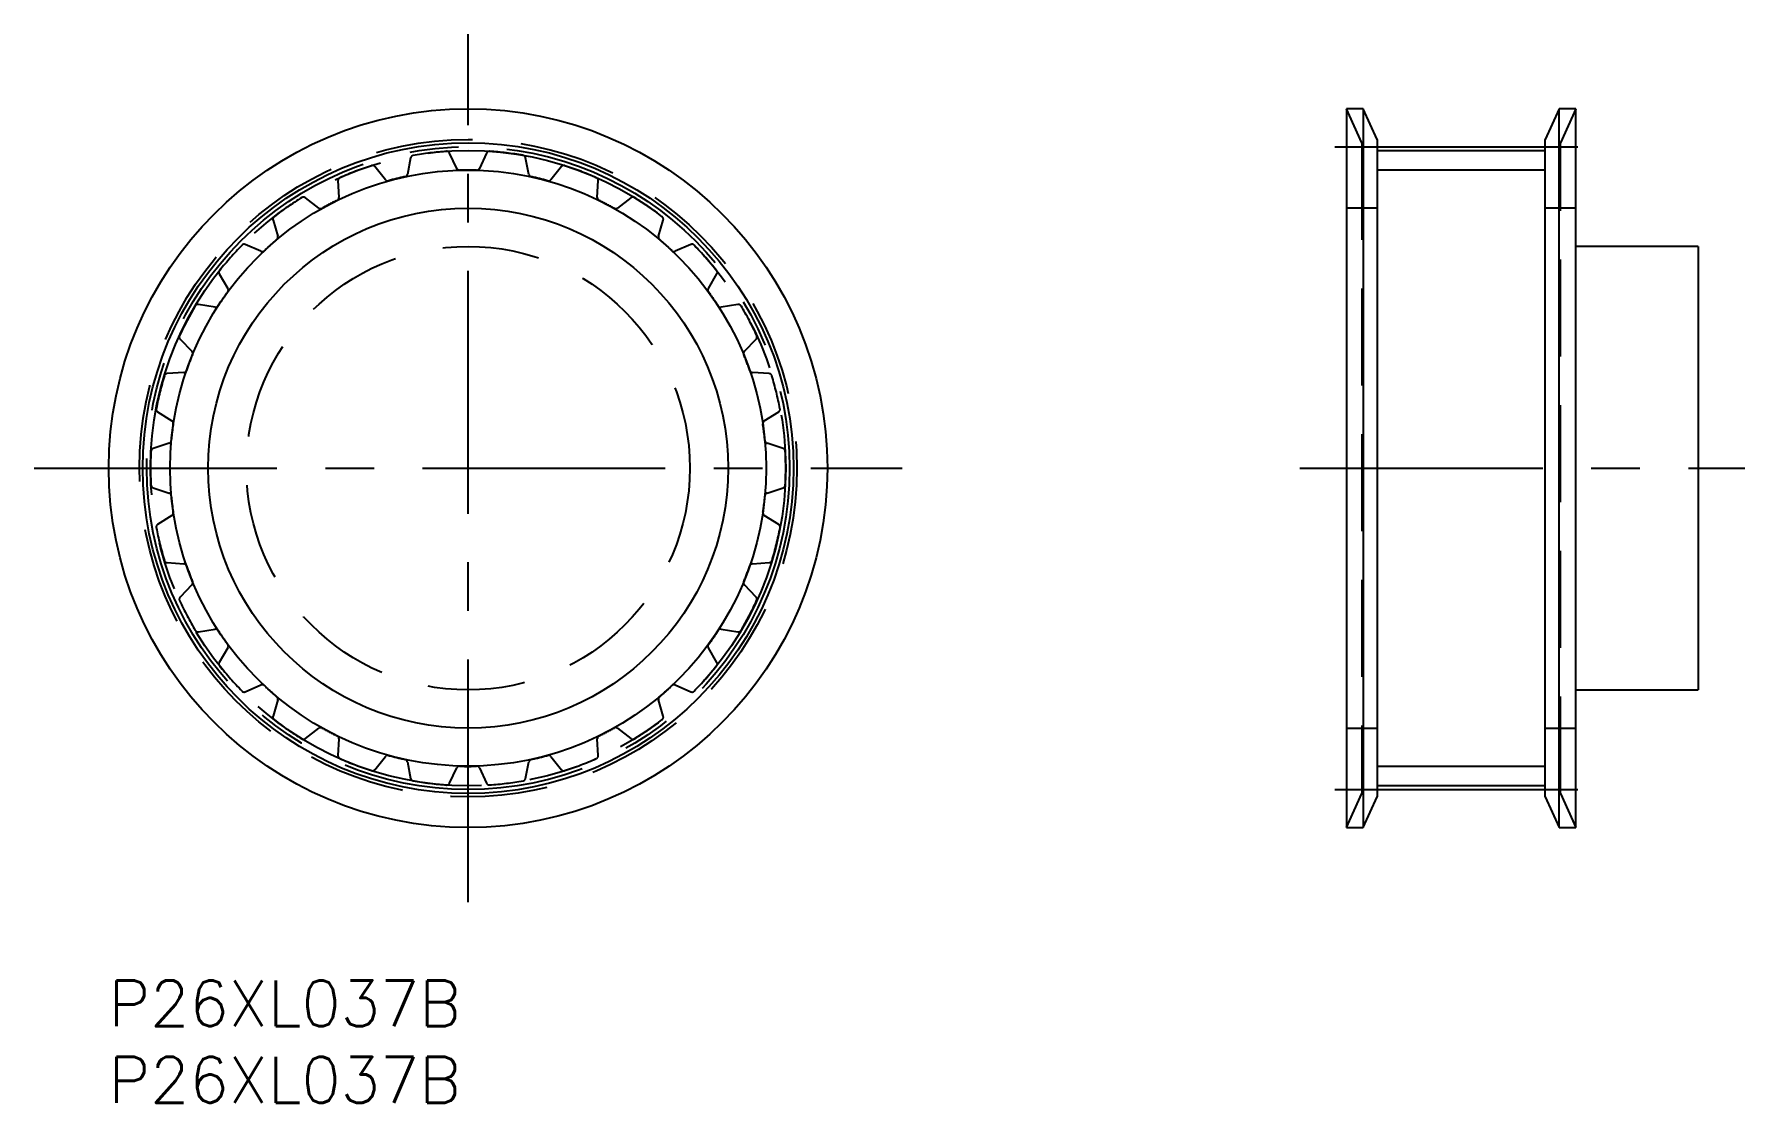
# Model space of a CAD drawing. Extents: x -5 to 107, y -8 to 62.
import ezdxf

# ---------------------------------------------------------------- set-up
doc = ezdxf.new("R2010")
doc.units = 0
doc.header["$LTSCALE"] = 0.5
for name, pattern in [('CENTER', [50.8, 31.75, -6.35, 6.35, -6.35]), ('DASHED', [19.05, 12.7, -6.35]), ('PHANTOM', [63.5, 31.75, -6.35, 6.35, -6.35, 6.35, -6.35])]:
    doc.linetypes.add(name, pattern=pattern)
for name, color, linetype in [('MSM_CENTER', 1, 'CENTER'), ('MSM_CONTINUOUS', 7, 'CONTINUOUS'), ('MSM_DASHED', 4, 'DASHED'), ('MSM_IMAGINARY', 6, 'PHANTOM'), ('MSM_NARROW', 5, 'CONTINUOUS'), ('MSM_PART_NUMBER', 7, 'CONTINUOUS')]:
    doc.layers.add(name, color=color, linetype=linetype)
doc.styles.get("Standard").update_dxf_attribs({"font": 'txt.shx', "height": 3, "bigfont": 'bigfont.shx'})

msp = doc.modelspace()

# ---------------------------------------------------------------- linework, layer by layer
at = {"layer": 'MSM_CENTER'}
for p, q in [((23.5, 5.12), (23.5, 61.88)), ((80.19, 54.52), (96.69, 54.52)), ((-4.88, 33.5), (51.88, 33.5)), ((77.9, 33.5), (106.99, 33.5)), ((80.19, 12.48), (96.69, 12.48))]:
    msp.add_line(p, q, dxfattribs=at)
msp.add_circle((23.5, 33.5), 21.02, dxfattribs=at)
at = {"layer": 'MSM_CONTINUOUS'}
for p, q in [((82.04, 57), (80.94, 57)), ((80.94, 57), (80.94, 10)), ((82.94, 55), (82.04, 57)), ((82.04, 57), (82.04, 10)), ((94.85, 57), (93.94, 55)), ((95.94, 57), (94.85, 57)), ((94.85, 10), (94.85, 57)), ((95.94, 10), (95.94, 57)), ((82.94, 55), (82.94, 12)), ((93.94, 12), (93.94, 55)), ((82.94, 54.27), (93.94, 54.27)), ((103.94, 48), (95.94, 48)), ((103.94, 48), (103.94, 19)), ((95.94, 19), (103.94, 19)), ((82.94, 12.74), (93.94, 12.74)), ((82.04, 10), (82.94, 12)), ((93.94, 12), (94.85, 10)), ((80.94, 10), (82.04, 10)), ((94.85, 10), (95.94, 10))]:
    msp.add_line(p, q, dxfattribs=at)
for radius in [23.5, 21.28, 17]:
    msp.add_circle((23.5, 33.5), radius, dxfattribs=at)
at = {"layer": 'MSM_DASHED'}
for p, q in [((81.94, 54.78), (80.94, 57)), ((95.94, 57), (94.94, 54.78)), ((19.74, 53.79), (19.53, 52.71)), ((22.76, 53.1), (22.29, 54.1)), ((24.71, 54.1), (24.24, 53.1)), ((27.47, 52.71), (27.26, 53.79)), ((81.94, 54.78), (81.94, 12.22)), ((94.94, 12.22), (94.94, 54.78)), ((18.09, 52.36), (17.4, 53.22)), ((29.6, 53.22), (28.91, 52.36)), ((14.99, 52.3), (15.05, 51.2)), ((31.95, 51.2), (32.01, 52.3)), ((13.73, 50.51), (12.86, 51.18)), ((34.14, 51.18), (33.27, 50.51)), ((82.94, 50.5), (80.94, 50.5)), ((95.94, 50.5), (93.94, 50.5)), ((10.74, 49.72), (11.06, 48.66)), ((35.94, 48.66), (36.26, 49.72)), ((9.95, 47.68), (8.93, 48.12)), ((38.07, 48.12), (37.05, 47.68)), ((7.23, 46.2), (7.79, 45.25)), ((39.21, 45.25), (39.77, 46.2)), ((6.95, 44.03), (5.86, 44.21)), ((41.14, 44.21), (40.05, 44.03)), ((4.66, 41.93), (5.43, 41.14)), ((41.57, 41.14), (42.34, 41.93)), ((4.91, 39.76), (3.81, 39.68)), ((43.19, 39.68), (42.09, 39.76)), ((3.19, 37.18), (4.13, 36.6)), ((42.87, 36.6), (43.81, 37.18)), ((3.95, 35.13), (2.9, 34.79)), ((44.1, 34.79), (43.05, 35.13)), ((2.9, 32.21), (3.95, 31.87)), ((43.05, 31.87), (44.1, 32.21)), ((4.13, 30.4), (3.19, 29.82)), ((43.81, 29.82), (42.87, 30.4)), ((3.81, 27.32), (4.91, 27.24)), ((42.09, 27.24), (43.19, 27.32)), ((5.43, 25.86), (4.66, 25.07)), ((42.34, 25.07), (41.57, 25.86)), ((5.86, 22.79), (6.95, 22.97)), ((40.05, 22.97), (41.14, 22.79)), ((7.79, 21.75), (7.23, 20.8)), ((39.77, 20.8), (39.21, 21.75)), ((8.93, 18.88), (9.95, 19.32)), ((37.05, 19.32), (38.07, 18.88)), ((11.06, 18.34), (10.74, 17.28)), ((36.26, 17.28), (35.94, 18.34)), ((12.86, 15.82), (13.73, 16.49)), ((15.05, 15.8), (14.99, 14.7)), ((32.01, 14.7), (31.95, 15.8)), ((33.27, 16.49), (34.14, 15.82)), ((80.94, 16.5), (82.94, 16.5)), ((93.94, 16.5), (95.94, 16.5)), ((17.4, 13.78), (18.09, 14.64)), ((28.91, 14.64), (29.6, 13.78)), ((19.53, 14.29), (19.74, 13.21)), ((22.29, 12.9), (22.76, 13.9)), ((24.24, 13.9), (24.71, 12.9)), ((27.26, 13.21), (27.47, 14.29)), ((80.94, 10), (81.94, 12.22)), ((94.94, 12.22), (95.94, 10))]:
    msp.add_line(p, q, dxfattribs=at)
for radius in [21.5, 14.5]:
    msp.add_circle((23.5, 33.5), radius, dxfattribs=at)
for centre, radius, start, end in [((19.94, 53.75), 0.2, 99.9751, 168.8462), ((23.5, 33.5), 20.76, 93.871, 99.9751), ((22.11, 54.02), 0.2, 25, 93.871), ((24.89, 54.02), 0.2, 86.129, 155), ((23.5, 33.5), 20.77, 80.0249, 86.129), ((27.06, 53.75), 0.2, 11.1538, 80.0249), ((23.5, 33.5), 20.76, 107.7172, 113.8213), ((17.24, 53.09), 0.2, 38.8462, 107.7172), ((19.33, 52.75), 0.2, 282.2183, 348.8462), ((22.94, 53.19), 0.2, 205, 271.6279), ((23.5, 33.5), 19.49, 88.3721, 91.6279), ((24.06, 53.19), 0.2, 268.3721, 335), ((27.67, 52.75), 0.2, 191.1538, 257.7817), ((29.76, 53.09), 0.2, 72.2828, 141.1538), ((23.5, 33.5), 20.76, 66.1787, 72.2828), ((15.19, 52.31), 0.2, 113.8213, 182.6923), ((18.25, 52.48), 0.2, 218.8462, 285.474), ((23.5, 33.5), 19.5, 102.2183, 105.474), ((23.5, 33.5), 19.5, 74.526, 77.7817), ((28.75, 52.48), 0.2, 254.526, 321.1538), ((31.81, 52.31), 0.2, 357.3077, 66.1787), ((23.5, 33.5), 20.77, 121.5633, 127.6674), ((12.74, 51.02), 0.2, 52.6923, 121.5633), ((13.86, 50.67), 0.2, 232.6923, 299.3202), ((23.5, 33.5), 19.5, 116.0644, 119.3202), ((14.85, 51.19), 0.2, 296.0644, 2.6923), ((32.15, 51.19), 0.2, 177.3077, 243.9356), ((23.5, 33.5), 19.49, 60.6798, 63.9356), ((33.14, 50.67), 0.2, 240.6798, 307.3077), ((34.26, 51.02), 0.2, 58.4367, 127.3077), ((23.5, 33.5), 20.77, 52.3326, 58.4367), ((10.93, 49.78), 0.2, 127.6674, 196.5385), ((36.07, 49.78), 0.2, 343.4615, 52.3326), ((8.85, 47.94), 0.2, 66.5385, 135.4095), ((23.5, 33.5), 19.49, 129.9106, 133.1663), ((10.86, 48.61), 0.2, 309.9106, 16.5385), ((36.14, 48.61), 0.2, 163.4615, 230.0894), ((23.5, 33.5), 19.5, 46.8337, 50.0894), ((38.15, 47.94), 0.2, 44.5905, 113.4615), ((23.5, 33.5), 20.76, 135.4095, 141.5136), ((10.03, 47.86), 0.2, 246.5385, 313.1663), ((36.97, 47.86), 0.2, 226.8337, 293.4615), ((23.5, 33.5), 20.76, 38.4864, 44.5905), ((7.4, 46.3), 0.2, 141.5136, 210.3846), ((39.6, 46.3), 0.2, 329.6154, 38.4864), ((23.5, 33.5), 19.49, 143.7567, 147.0125), ((7.62, 45.14), 0.2, 323.7567, 30.3846), ((39.38, 45.14), 0.2, 149.6154, 216.2433), ((23.5, 33.5), 19.49, 32.9875, 36.2433), ((23.5, 33.5), 20.76, 149.2556, 155.3597), ((5.83, 44.01), 0.2, 80.3846, 149.2556), ((6.98, 44.22), 0.2, 260.3846, 327.0125), ((40.02, 44.22), 0.2, 212.9875, 279.6154), ((41.17, 44.01), 0.2, 30.7444, 99.6154), ((23.5, 33.5), 20.77, 24.6403, 30.7444), ((4.81, 42.07), 0.2, 155.3597, 224.2308), ((42.19, 42.07), 0.2, 315.7692, 24.6403), ((23.5, 33.5), 19.5, 157.6029, 160.8586), ((5.29, 41), 0.2, 337.6029, 44.2308), ((41.71, 41), 0.2, 135.7692, 202.3971), ((23.5, 33.5), 19.5, 19.1414, 22.3971), ((23.5, 33.5), 20.76, 163.1018, 169.2059), ((3.82, 39.48), 0.2, 94.2308, 163.1018), ((4.89, 39.96), 0.2, 274.2308, 340.8586), ((42.11, 39.96), 0.2, 199.1414, 265.7692), ((43.18, 39.48), 0.2, 16.8982, 85.7692), ((23.5, 33.5), 20.76, 10.7941, 16.8982), ((3.3, 37.35), 0.2, 169.2059, 238.0769), ((43.7, 37.35), 0.2, 301.9231, 10.7941), ((23.5, 33.5), 19.5, 171.4491, 174.7048), ((4.02, 36.43), 0.2, 351.4491, 58.0769), ((42.98, 36.43), 0.2, 121.9231, 188.5509), ((23.5, 33.5), 19.49, 5.2952, 8.5509), ((2.96, 34.59), 0.2, 108.0769, 176.948), ((3.89, 35.32), 0.2, 288.0769, 354.7048), ((43.11, 35.32), 0.2, 185.2952, 251.9231), ((44.04, 34.59), 0.2, 3.0521, 71.9231), ((23.5, 33.5), 20.77, 176.948, 183.052), ((23.5, 33.5), 20.77, 356.948, 3.052), ((2.96, 32.41), 0.2, 183.052, 251.9231), ((3.89, 31.68), 0.2, 5.2952, 71.9231), ((23.5, 33.5), 19.5, 185.2952, 188.5509), ((23.5, 33.5), 19.5, 351.4491, 354.7048), ((43.11, 31.68), 0.2, 108.0769, 174.7048), ((44.04, 32.41), 0.2, 288.0769, 356.948), ((4.02, 30.57), 0.2, 301.9231, 8.5509), ((42.98, 30.57), 0.2, 171.4491, 238.0769), ((3.3, 29.65), 0.2, 121.9231, 190.7941), ((23.5, 33.5), 20.76, 190.7941, 196.8982), ((23.5, 33.5), 20.77, 343.1018, 349.2059), ((43.7, 29.65), 0.2, 349.2059, 58.0769), ((3.82, 27.52), 0.2, 196.8982, 265.7692), ((4.89, 27.04), 0.2, 19.1414, 85.7692), ((23.5, 33.5), 19.49, 199.1414, 202.3971), ((23.5, 33.5), 19.5, 337.6029, 340.8586), ((42.11, 27.04), 0.2, 94.2308, 160.8586), ((43.18, 27.52), 0.2, 274.2308, 343.1018), ((5.29, 26), 0.2, 315.7692, 22.3971), ((41.71, 26), 0.2, 157.6029, 224.2308), ((4.81, 24.93), 0.2, 135.7692, 204.6403), ((23.5, 33.5), 20.76, 204.6403, 210.7444), ((23.5, 33.5), 20.76, 329.2556, 335.3597), ((42.19, 24.93), 0.2, 335.3597, 44.2308), ((5.83, 22.99), 0.2, 210.7444, 279.6154), ((6.98, 22.78), 0.2, 32.9875, 99.6154), ((23.5, 33.5), 19.49, 212.9875, 216.2433), ((23.5, 33.5), 19.5, 323.7567, 327.0125), ((40.02, 22.78), 0.2, 80.3846, 147.0125), ((41.17, 22.99), 0.2, 260.3846, 329.2556), ((7.62, 21.86), 0.2, 329.6154, 36.2433), ((39.38, 21.86), 0.2, 143.7567, 210.3846), ((7.4, 20.7), 0.2, 149.6154, 218.4864), ((23.5, 33.5), 20.76, 218.4864, 224.5905), ((23.5, 33.5), 20.76, 315.4095, 321.5136), ((39.6, 20.7), 0.2, 321.5136, 30.3846), ((10.03, 19.14), 0.2, 46.8337, 113.4615), ((23.5, 33.5), 19.49, 226.8337, 230.0894), ((23.5, 33.5), 19.49, 309.9106, 313.1663), ((36.97, 19.14), 0.2, 66.5385, 133.1663), ((8.85, 19.06), 0.2, 224.5905, 293.4615), ((10.86, 18.39), 0.2, 343.4615, 50.0894), ((36.14, 18.39), 0.2, 129.9106, 196.5385), ((38.15, 19.06), 0.2, 246.5385, 315.4095), ((10.93, 17.22), 0.2, 163.4615, 232.3326), ((23.5, 33.5), 20.77, 232.3326, 238.4367), ((23.5, 33.5), 20.77, 301.5633, 307.6674), ((36.07, 17.22), 0.2, 307.6674, 16.5385), ((12.74, 15.98), 0.2, 238.4367, 307.3077), ((13.86, 16.33), 0.2, 60.6798, 127.3077), ((23.5, 33.5), 19.49, 240.6798, 243.9356), ((14.85, 15.81), 0.2, 357.3077, 63.9356), ((32.15, 15.81), 0.2, 116.0644, 182.6923), ((23.5, 33.5), 19.49, 296.0644, 299.3202), ((33.14, 16.33), 0.2, 52.6923, 119.3202), ((34.26, 15.98), 0.2, 232.6923, 301.5633), ((15.19, 14.69), 0.2, 177.3077, 246.1787), ((18.25, 14.52), 0.2, 74.526, 141.1538), ((23.5, 33.5), 19.49, 254.526, 257.7817), ((23.5, 33.5), 19.49, 282.2183, 285.474), ((28.75, 14.52), 0.2, 38.8462, 105.474), ((31.81, 14.69), 0.2, 293.8213, 2.6923), ((23.5, 33.5), 20.76, 246.1787, 252.2828), ((17.24, 13.91), 0.2, 252.2828, 321.1538), ((19.33, 14.25), 0.2, 11.1538, 77.7817), ((22.94, 13.81), 0.2, 88.3721, 155), ((23.5, 33.5), 19.5, 268.3721, 271.6279), ((24.06, 13.81), 0.2, 25, 91.6279), ((27.67, 14.25), 0.2, 102.2183, 168.8462), ((29.76, 13.91), 0.2, 218.8462, 287.7172), ((23.5, 33.5), 20.76, 287.7172, 293.8213), ((19.94, 13.25), 0.2, 191.1538, 260.0249), ((23.5, 33.5), 20.76, 260.0249, 266.129), ((22.11, 12.98), 0.2, 266.129, 335), ((24.89, 12.98), 0.2, 205, 273.871), ((23.5, 33.5), 20.76, 273.871, 279.9751), ((27.06, 13.25), 0.2, 279.9751, 348.8462)]:
    msp.add_arc(centre, radius, start, end, dxfattribs=at)
at = {"layer": 'MSM_IMAGINARY'}
msp.add_circle((23.5, 33.5), 20.77, dxfattribs=at)
at = {"layer": 'MSM_NARROW'}
for p, q in [((22.81, 52.98), (22.76, 53.1)), ((24.19, 52.98), (24.24, 53.1)), ((82.94, 53), (93.94, 53)), ((82.94, 14.01), (93.94, 14.01))]:
    msp.add_line(p, q, dxfattribs=at)
msp.add_circle((23.5, 33.5), 19.49, dxfattribs=at)

# ---------------------------------------------------------------- texts
at = {"layer": 'MSM_PART_NUMBER'}
for p in [(0, -3), (0, -8)]:
    msp.add_text('P26XL037B', height=3, dxfattribs=at).set_placement(p)

doc.saveas('drawing.dxf')
